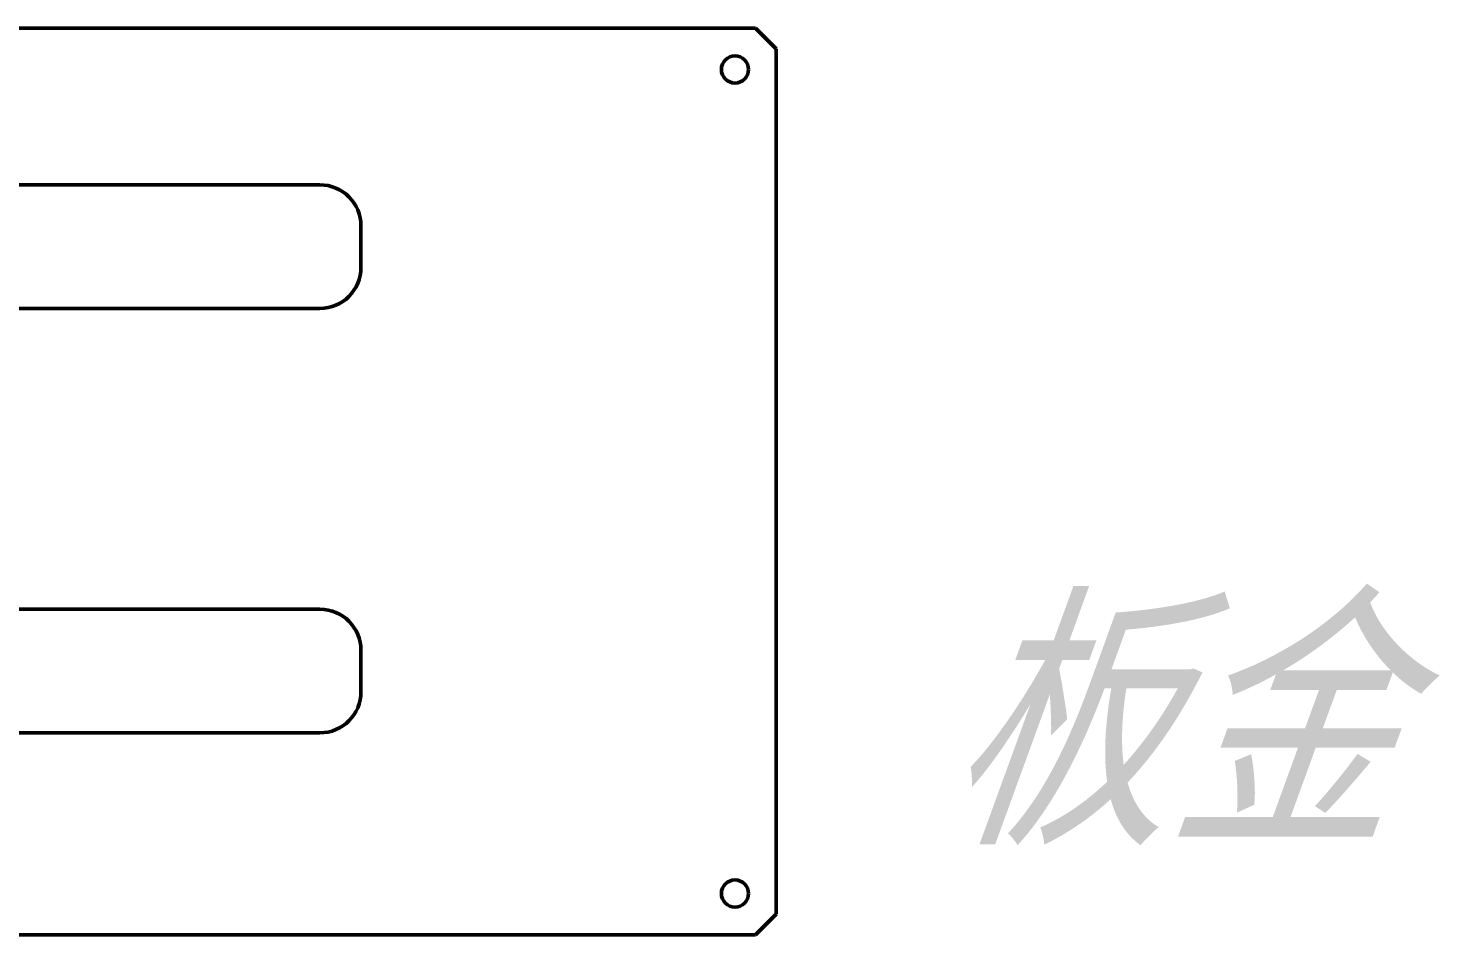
# Model space of a CAD drawing. Header units: inches. Extents: x 17901 to 26602, y 9673 to 14036.
# Drawn here: x 18199.4 to 18542.1, y 12928.6 to 13148.6 of the extents above; entities that cross this region are included whole.
import ezdxf

# ---------------------------------------------------------------- set-up
doc = ezdxf.new("R2010")
doc.units = ezdxf.units.IN
doc.header["$MEASUREMENT"] = 0
doc.layers.add('标注线', color=3, linetype='Continuous', lineweight=25)
doc.layers.add('粗实线', color=7, linetype='Continuous', lineweight=50)
doc.styles.add('DIM', font='romans.shx', dxfattribs={"width": 0.8, "oblique": 20, "bigfont": 'bigfont.shx'})

msp = doc.modelspace()

# ---------------------------------------------------------------- linework, layer by layer
at = {"layer": '粗实线'}
for p, q in [((18376.014, 13148.627), (18065.214, 13148.627)), ((18381.014, 13143.627), (18381.014, 12933.627)), ((18270.214, 13110.627), (18115.214, 13110.627)), ((18270.214, 13080.627), (18115.214, 13080.627)), ((18270.214, 13007.627), (18115.214, 13007.627)), ((18270.214, 12977.627), (18115.214, 12977.627)), ((18376.014, 12928.627), (18065.214, 12928.627))]:
    msp.add_line(p, q, dxfattribs=at)
at = {"layer": '粗实线', "ltscale": 0.176777}
for p, q in [((18376.014, 13148.627), (18381.014, 13143.627)), ((18381.014, 12933.627), (18376.014, 12928.627))]:
    msp.add_line(p, q, dxfattribs=at)
at = {"layer": '粗实线', "ltscale": 0.25}
for p, q in [((18280.214, 13090.627), (18280.214, 13100.627)), ((18280.214, 12987.627), (18280.214, 12997.627))]:
    msp.add_line(p, q, dxfattribs=at)
at = {"layer": '粗实线'}
for centre in [(18371.014, 13138.627), (18371.014, 12938.627)]:
    msp.add_circle(centre, 3.3, dxfattribs=at)
for centre, start, end in [((18270.214, 13100.627), 0, 90), ((18270.214, 13090.627), 270, 0), ((18270.214, 12997.627), 0, 90), ((18270.214, 12987.627), 270, 0)]:
    msp.add_arc(centre, 10, start, end, dxfattribs=at)

# ---------------------------------------------------------------- texts
at = {"layer": '标注线', "color": 3, "insert": (18421.592, 13005.946), "char_height": 50, "width": 659.636, "attachment_point": 1, "style": 'DIM'}
msp.add_mtext('{\\fFangSong_GB2312|b0|i0|c134|p49;板金}', dxfattribs=at)

doc.saveas('drawing.dxf')
